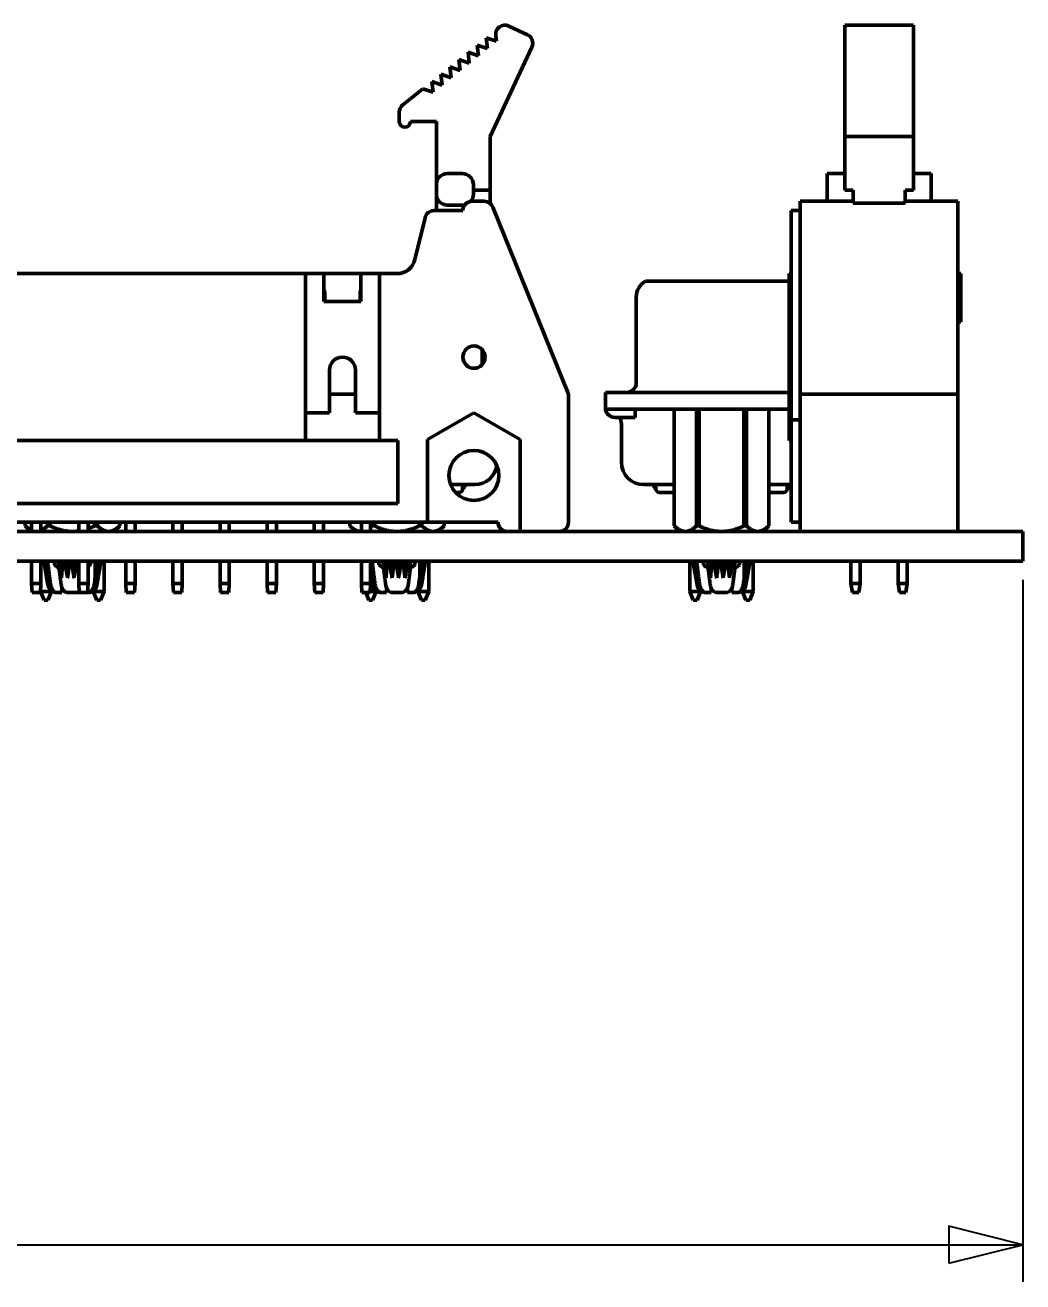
# Model space of a CAD drawing. Header units: millimetres. Extents: x 845 to 2568, y -211 to 570.
# Drawn here: x 1123.8 to 1177.6, y 130.7 to 198.4 of the extents above; entities that cross this region are included whole.
import ezdxf

# ---------------------------------------------------------------- set-up
doc = ezdxf.new("R2010")
doc.units = ezdxf.units.MM
doc.header["$LTSCALE"] = 2
doc.layers.get('0').update_dxf_attribs({"lineweight": 25})
doc.layers.add('외형선(ISO)', color=7, linetype='Continuous', lineweight=50)
doc.layers.add('치수(ISO)', color=7, linetype='Continuous', lineweight=25)
doc.styles.add('레이블 문자 (JIS)', font='')
doc.styles.get('레이블 문자 (JIS)').set_extended_font_data('Gulim')
doc.dimstyles.new('복사 대상기본값 (JIS)', dxfattribs={"dimscale": 2, "dimtxt": 3, "dimasz": 2, "dimexe": 1, "dimexo": 0.5, "dimgap": 0.8, "dimtad": 1, "dimdsep": 46, "dimtxsty": '레이블 문자 (JIS)', "dimblk": 'Filled-1', "dimcen": 0.09, "dimdle": 10, "dimclrd": 256, "dimclre": 256, "dimclrt": 256, "dimazin": 2, "dimtfac": 0.666667, "dimtmove": 0, "dimatfit": 3, "dimldrblk": 'OPEN', "dimfxl": 1, "dimtolj": 1, "dimtzin": 0, "dimlwd": -1, "dimlwe": -1, "dimarcsym": 0})

# ---------------------------------------------------------------- blocks, each defined once
blk = doc.blocks.new('Filled-1')
at = {"color": 0}
for p, q in [((0, 0), (-1, 0.25)), ((-1, 0.25), (-1, -0.25)), ((-1, 0), (0, 0)), ((-1, -0.25), (0, 0))]:
    blk.add_line(p, q, dxfattribs=at)
at = {"color": 0, "flags": 128}
blk.add_lwpolyline([(-1, -0.25), (0, 0), (-1, 0.25), (-1, -0.25)], dxfattribs=at)
at = {"color": 0}
blk.add_solid([(-1, -0.25), (0, 0), (-1, 0.25), (-1, -0.25)], dxfattribs=at)
blk = doc.blocks.new('*D22')
at = {"layer": 'Defpoints', "color": 0}
for p in [(957.586, 169.544), (1177.586, 169.544), (1177.586, 132.682)]:
    blk.add_point(p, dxfattribs=at)
at = {"layer": '치수(ISO)'}
for p, q in [((957.586, 168.544), (957.586, 130.682)), ((1177.586, 168.544), (1177.586, 130.682)), ((961.586, 132.682), (1173.586, 132.682))]:
    blk.add_line(p, q, dxfattribs=at)
at = {"layer": '치수(ISO)', "linetype": 'ByBlock', "xscale": 4, "yscale": 4, "zscale": 4}
for p, rotation in [((957.586, 132.682), 180), ((1177.586, 132.682), 360)]:
    blk.add_blockref('Filled-1', p, dxfattribs=dict(at, rotation=rotation))
at = {"layer": '치수(ISO)', "insert": (1067.586, 140.434), "char_height": 6, "attachment_point": 2, "style": '레이블 문자 (JIS)'}
blk.add_mtext('\\A1;220', dxfattribs=at)
blk = doc.blocks.new('_Open')
at = {"color": 0, "linetype": 'ByBlock', "lineweight": -2}
for p, q in [((-1, 0.167), (0, 0)), ((-1, -0.167), (0, 0)), ((0, 0), (-1, 0))]:
    blk.add_line(p, q, dxfattribs=at)

msp = doc.modelspace()

# ---------------------------------------------------------------- linework, layer by layer
at = {"layer": '외형선(ISO)'}
for p, q in [((1149.1587, 197.8755), (1149.1954, 197.5737)), ((1150.8703, 197.929), (1149.8685, 198.3961)), ((1167.9856, 198.4444), (1167.9856, 198.3961)), ((1167.9856, 198.4444), (1171.6856, 198.4444)), ((1167.9856, 198.3961), (1167.9856, 197.929)), ((1167.9856, 197.929), (1167.9856, 197.2591)), ((1171.6856, 198.4444), (1171.6856, 198.3961)), ((1171.6856, 197.929), (1171.6856, 198.3961)), ((1171.6856, 197.929), (1171.6856, 197.2591)), ((1148.7094, 197.1807), (1148.152, 197.3729)), ((1148.152, 197.3729), (1148.2234, 196.7877)), ((1149.1954, 197.5737), (1148.638, 197.7658)), ((1148.638, 197.7658), (1148.7094, 197.1807)), ((1151.1056, 197.2591), (1148.8605, 192.4444)), ((1167.9856, 192.4444), (1167.9856, 197.2591)), ((1171.6856, 197.2591), (1171.6856, 192.4444)), ((1147.7375, 196.3946), (1147.1801, 196.5869)), ((1147.1801, 196.5869), (1147.2515, 196.0016)), ((1148.2234, 196.7877), (1147.666, 196.9799)), ((1147.666, 196.9799), (1147.7375, 196.3946)), ((1147.2515, 196.0016), (1146.6941, 196.1939)), ((1146.6941, 196.1939), (1146.7655, 195.6086)), ((1146.2796, 195.2156), (1145.7222, 195.4079)), ((1145.7222, 195.4079), (1145.7936, 194.8226)), ((1146.7655, 195.6086), (1146.2081, 195.8008)), ((1146.2081, 195.8008), (1146.2796, 195.2156)), ((1145.2362, 195.0148), (1144.1419, 194.1298)), ((1145.7936, 194.8226), (1145.2362, 195.0148)), ((1143.9605, 193.7444), (1143.9605, 193.2444)), ((1144.5605, 193.2444), (1145.9605, 193.2444)), ((1145.9605, 193.2444), (1145.9605, 189.8381)), ((1148.8605, 189.538), (1148.8605, 192.4444)), ((1167.9856, 189.538), (1167.9856, 192.4444)), ((1167.9856, 192.4444), (1171.6856, 192.4444)), ((1171.6856, 189.538), (1171.6856, 192.4444)), ((1146.5605, 190.4381), (1147.3605, 190.438)), ((1167.0356, 190.4381), (1167.9856, 190.4381)), ((1167.0356, 190.438), (1167.0356, 190.4381)), ((1167.0356, 190.438), (1167.0356, 189.8382)), ((1167.0356, 190.438), (1167.9856, 190.438)), ((1171.6856, 190.4381), (1172.6356, 190.4381)), ((1171.6856, 190.438), (1172.6356, 190.438)), ((1172.6356, 190.4381), (1172.6356, 190.438)), ((1172.6356, 190.438), (1172.6356, 189.8382)), ((1145.9605, 189.8381), (1145.9605, 189.3381)), ((1147.9605, 189.8382), (1147.9605, 189.3381)), ((1167.0356, 189.3381), (1167.0356, 189.8382)), ((1172.6356, 189.8382), (1172.6356, 189.3381)), ((1145.9605, 188.4444), (1145.9605, 189.3381)), ((1147.9605, 189.538), (1148.8605, 189.538)), ((1148.8605, 189.538), (1148.8605, 188.8335)), ((1167.0356, 189.3381), (1167.0356, 188.9444)), ((1167.9856, 189.538), (1168.4356, 189.538)), ((1168.4356, 189.538), (1168.4356, 188.8414)), ((1171.2356, 189.538), (1171.2356, 188.8414)), ((1171.6856, 189.538), (1171.2356, 189.538)), ((1172.6356, 189.3381), (1172.6356, 188.9444)), ((1145.8356, 188.4444), (1147.3856, 188.4444)), ((1146.5605, 188.7381), (1147.3605, 188.7381)), ((1147.8856, 188.9444), (1148.5466, 188.9444)), ((1149.01, 188.6318), (1153.0856, 178.5444)), ((1165.0856, 188.4444), (1165.5856, 188.4444)), ((1165.0856, 177.1644), (1165.0856, 188.4444)), ((1165.5856, 188.9444), (1168.4356, 188.9444)), ((1165.5856, 188.9444), (1165.5856, 188.6318)), ((1165.5856, 178.5444), (1165.5856, 188.6318)), ((1171.2356, 188.8414), (1168.4356, 188.8414)), ((1171.2356, 188.9444), (1174.0856, 188.9444)), ((1174.0856, 188.9444), (1174.0856, 188.6318)), ((1174.0856, 188.6318), (1174.0856, 178.5444)), ((1144.808, 185.8107), (1145.3494, 188.0613)), ((1120.5756, 185.0444), (1138.8956, 185.0444)), ((1138.8956, 185.0444), (1138.8956, 176.0444)), ((1139.8956, 185.0444), (1138.8956, 185.0444)), ((1141.8956, 185.0444), (1139.8956, 185.0444)), ((1139.8956, 183.5444), (1139.8956, 185.0444)), ((1142.8956, 185.0444), (1141.8956, 185.0444)), ((1141.8956, 185.0444), (1141.8956, 183.5444)), ((1142.8956, 176.0444), (1142.8956, 185.0444)), ((1142.8956, 185.0444), (1143.8355, 185.0444)), ((1164.9856, 185.0444), (1165.0856, 185.0444)), ((1164.9856, 185.0444), (1164.9856, 176.0444)), ((1174.0856, 185.0444), (1174.2356, 185.0444)), ((1174.2356, 185.0444), (1174.2356, 182.4444)), ((1157.2356, 184.6444), (1160.2871, 184.6444)), ((1163.2871, 184.6444), (1160.2871, 184.6444)), ((1163.2871, 184.6444), (1164.9856, 184.6444)), ((1139.8956, 184.1915), (1139.9456, 184.0444)), ((1139.8956, 184.0444), (1139.9456, 184.0444)), ((1139.9456, 183.5444), (1139.9456, 184.0444)), ((1141.8456, 184.0444), (1141.8956, 184.1915)), ((1141.8456, 184.0444), (1141.8956, 184.0444)), ((1141.8456, 183.5444), (1141.8456, 184.0444)), ((1156.7356, 179.1444), (1156.7356, 183.7784)), ((1141.8956, 183.5444), (1139.8956, 183.5444)), ((1174.2356, 182.4444), (1174.0856, 182.4444)), ((1148.4356, 180.1476), (1148.4356, 180.9413)), ((1140.1956, 177.5444), (1140.1956, 179.8444)), ((1141.5956, 179.8444), (1141.5956, 177.5444)), ((1141.5956, 178.5444), (1140.1956, 178.5444)), ((1153.0856, 178.5444), (1153.0856, 171.6444)), ((1156.5856, 178.6444), (1155.0856, 178.6444)), ((1155.0856, 178.6444), (1155.0856, 177.7444)), ((1156.5856, 178.6444), (1164.9856, 178.6444)), ((1165.5856, 171.6444), (1165.5856, 178.5444)), ((1174.0856, 178.5444), (1165.5856, 178.5444)), ((1174.0856, 178.5444), (1174.0856, 171.6444)), ((1138.8956, 177.5444), (1140.1956, 177.5444)), ((1141.5956, 177.5444), (1142.8956, 177.5444)), ((1147.9856, 177.5444), (1145.4856, 176.101)), ((1150.4856, 176.101), (1147.9856, 177.5444)), ((1156.5856, 177.7444), (1155.0856, 177.7444)), ((1164.9856, 177.7444), (1156.5856, 177.7444)), ((1156.6856, 177.2944), (1156.6856, 177.7444)), ((1158.7856, 171.4444), (1158.7856, 177.7444)), ((1158.7871, 177.7444), (1158.7871, 171.4444)), ((1159.9871, 171.4444), (1159.9871, 177.7444)), ((1160.1356, 177.7444), (1160.1356, 171.4444)), ((1162.5356, 171.4444), (1162.5356, 177.7444)), ((1162.6842, 177.7444), (1162.6842, 171.4444)), ((1163.8842, 171.4444), (1163.8842, 177.7444)), ((1163.8856, 171.4444), (1163.8856, 177.7444)), ((1155.9356, 177.2944), (1155.5856, 177.2944)), ((1155.9356, 177.2944), (1156.6856, 177.2944)), ((1155.9356, 176.9444), (1155.9356, 174.8744)), ((1165.0856, 177.1644), (1165.0856, 171.6444)), ((1165.5856, 177.1644), (1165.0856, 177.1644)), ((1099.7156, 176.0444), (1138.8956, 176.0444)), ((1142.8956, 176.0444), (1138.8956, 176.0444)), ((1142.8956, 176.0444), (1143.8856, 176.0444)), ((1143.8856, 172.6444), (1143.8856, 176.0444)), ((1145.4856, 176.101), (1145.4856, 171.6444)), ((1150.4856, 171.1444), (1150.4856, 176.101)), ((1164.9856, 176.0444), (1165.0856, 176.0444)), ((1146.7277, 173.6744), (1147.3746, 173.6744)), ((1148.0356, 173.6744), (1147.3746, 173.6744)), ((1147.3773, 173.4427), (1147.3793, 173.6744)), ((1157.9356, 173.6744), (1157.1356, 173.6744)), ((1157.7939, 173.4427), (1157.7919, 173.6744)), ((1158.0746, 173.6744), (1157.9356, 173.6744)), ((1158.0746, 173.6744), (1158.7856, 173.6744)), ((1163.8856, 173.6744), (1164.8746, 173.6744)), ((1165.0856, 173.6744), (1164.8746, 173.6744)), ((1164.8773, 173.4427), (1164.8793, 173.6744)), ((1147.1773, 173.2444), (1146.9977, 173.2444)), ((1158.7856, 173.2444), (1157.9939, 173.2444)), ((1163.8856, 173.2444), (1163.989, 173.2444)), ((1164.6773, 173.2444), (1163.989, 173.2444)), ((1143.8856, 172.6444), (1092.1856, 172.6444)), ((1145.4856, 171.6444), (1090.5856, 171.6444)), ((1123.7856, 171.4444), (1123.7871, 171.4444)), ((1124.0856, 171.1444), (1123.7856, 171.4444)), ((1123.7871, 171.6444), (1123.7871, 171.4444)), ((1124.1356, 171.6444), (1124.1356, 171.1444)), ((1124.6356, 171.6444), (1124.6356, 171.1444)), ((1124.9871, 171.4444), (1124.9871, 171.6444)), ((1124.9871, 171.4444), (1125.1356, 171.4444)), ((1125.1356, 171.6444), (1125.1356, 171.4444)), ((1126.6756, 171.6444), (1126.6756, 171.1444)), ((1127.1756, 171.6444), (1127.1756, 171.1444)), ((1127.5356, 171.4444), (1127.5356, 171.6444)), ((1127.5356, 171.4444), (1127.6842, 171.4444)), ((1127.6842, 171.6444), (1127.6842, 171.4444)), ((1128.5856, 171.1444), (1128.8856, 171.4444)), ((1128.8842, 171.4444), (1128.8842, 171.6444)), ((1128.8842, 171.4444), (1128.8856, 171.4444)), ((1128.8856, 171.4444), (1128.8856, 171.6444)), ((1129.2156, 171.6444), (1129.2156, 171.1444)), ((1129.7156, 171.6444), (1129.7156, 171.1444)), ((1131.7556, 171.6444), (1131.7556, 171.1444)), ((1132.2556, 171.6444), (1132.2556, 171.1444)), ((1134.2956, 171.6444), (1134.2956, 171.1444)), ((1134.7956, 171.6444), (1134.7956, 171.1444)), ((1136.8356, 171.6444), (1136.8356, 171.1444)), ((1137.3356, 171.6444), (1137.3356, 171.1444)), ((1139.3756, 171.6444), (1139.3756, 171.1444)), ((1139.8756, 171.6444), (1139.8756, 171.1444)), ((1141.2856, 171.4444), (1141.2856, 171.6444)), ((1141.2856, 171.4444), (1141.2871, 171.4444)), ((1141.5856, 171.1444), (1141.2856, 171.4444)), ((1141.2871, 171.6444), (1141.2871, 171.4444)), ((1141.9156, 171.6444), (1141.9156, 171.1444)), ((1142.4156, 171.6444), (1142.4156, 171.1444)), ((1142.4871, 171.4444), (1142.4871, 171.6444)), ((1142.4871, 171.4444), (1142.6356, 171.4444)), ((1142.6356, 171.6444), (1142.6356, 171.4444)), ((1145.0356, 171.4444), (1145.0356, 171.6444)), ((1145.0356, 171.4444), (1145.1842, 171.4444)), ((1145.1842, 171.6444), (1145.1842, 171.4444)), ((1149.2856, 171.6444), (1145.4856, 171.6444)), ((1146.0856, 171.1444), (1146.3856, 171.4444)), ((1146.3842, 171.4444), (1146.3842, 171.6444)), ((1146.3842, 171.4444), (1146.3856, 171.4444)), ((1146.3856, 171.4444), (1146.3856, 171.6444)), ((1158.7856, 171.4444), (1158.7871, 171.4444)), ((1159.0856, 171.1444), (1158.7856, 171.4444)), ((1159.9871, 171.4444), (1160.1356, 171.4444)), ((1162.5356, 171.4444), (1162.6842, 171.4444)), ((1163.5856, 171.1444), (1163.8856, 171.4444)), ((1163.8842, 171.4444), (1163.8856, 171.4444)), ((1165.0856, 171.6444), (1165.5856, 171.6444)), ((1165.5856, 171.6444), (1165.5856, 171.1444)), ((1174.0856, 171.6444), (1174.0856, 171.1444)), ((957.5856, 171.1444), (1177.5856, 171.1444)), ((1177.5856, 169.5444), (1177.5856, 171.1444)), ((957.5856, 169.5444), (1177.5856, 169.5444)), ((1124.1356, 169.5444), (1124.1356, 168.3444)), ((1124.6356, 169.5444), (1124.6356, 168.3444)), ((1125.0154, 168.2576), (1124.7885, 169.5444)), ((1125.3663, 169.3444), (1125.3663, 169.5444)), ((1125.5902, 169.5444), (1125.5902, 169.3236)), ((1125.7449, 169.5444), (1125.7449, 168.639)), ((1126.0756, 168.639), (1126.0756, 169.5444)), ((1126.4228, 168.639), (1126.4228, 169.5444)), ((1126.6756, 169.5444), (1126.6756, 168.3444)), ((1127.1756, 169.5444), (1127.1756, 168.3444)), ((1127.305, 169.5444), (1127.305, 169.3444)), ((1127.5656, 169.5444), (1127.5656, 168.6983)), ((1128.0481, 167.9092), (1128.0481, 169.5444)), ((1129.2156, 169.5444), (1129.2156, 168.3444)), ((1129.7156, 169.5444), (1129.7156, 168.3444)), ((1131.7556, 169.5444), (1131.7556, 168.3444)), ((1132.2556, 169.5444), (1132.2556, 168.3444)), ((1134.2956, 169.5444), (1134.2956, 168.3444)), ((1134.7956, 169.5444), (1134.7956, 168.3444)), ((1136.8356, 169.5444), (1136.8356, 168.3444)), ((1137.3356, 169.5444), (1137.3356, 168.3444)), ((1139.3756, 169.5444), (1139.3756, 168.3444)), ((1139.8756, 169.5444), (1139.8756, 168.3444)), ((1141.9156, 169.5444), (1141.9156, 168.3444)), ((1142.4156, 169.5444), (1142.4156, 168.3444)), ((1142.8663, 169.3444), (1142.8663, 169.5444)), ((1143.0902, 169.5444), (1143.0902, 169.3236)), ((1143.2449, 169.5444), (1143.2449, 168.639)), ((1143.5756, 168.639), (1143.5756, 169.5444)), ((1143.9228, 168.639), (1143.9228, 169.5444)), ((1144.2644, 168.639), (1144.2644, 169.5444)), ((1144.5539, 169.1141), (1144.5539, 169.5444)), ((1144.805, 169.5444), (1144.805, 169.3444)), ((1145.0656, 169.5444), (1145.0656, 168.6983)), ((1145.5481, 167.9092), (1145.5481, 169.5444)), ((1159.6231, 167.9092), (1159.6231, 169.5444)), ((1160.0154, 168.2576), (1159.7885, 169.5444)), ((1160.3663, 169.3444), (1160.3663, 169.5444)), ((1160.5902, 169.5444), (1160.5902, 169.3236)), ((1160.7449, 169.5444), (1160.7449, 168.639)), ((1161.0756, 168.639), (1161.0756, 169.5444)), ((1161.4228, 168.639), (1161.4228, 169.5444)), ((1161.7644, 168.639), (1161.7644, 169.5444)), ((1162.0539, 169.1141), (1162.0539, 169.5444)), ((1162.305, 169.5444), (1162.305, 169.3444)), ((1162.5656, 169.5444), (1162.5656, 168.6983)), ((1163.0481, 167.9092), (1163.0481, 169.5444)), ((1168.3156, 169.5444), (1168.3156, 168.3444)), ((1168.8156, 169.5444), (1168.8156, 168.3444)), ((1170.8556, 169.5444), (1170.8556, 168.3444)), ((1171.3556, 169.5444), (1171.3556, 168.3444)), ((1142.5154, 168.2576), (1142.4156, 168.8236)), ((1124.6356, 168.3444), (1124.1356, 168.3444)), ((1124.1356, 168.3444), (1124.1606, 167.8444)), ((1124.6106, 167.8444), (1124.6356, 168.3444)), ((1124.6231, 167.9092), (1124.6231, 168.0944)), ((1125.7699, 168.1017), (1125.7699, 167.8444)), ((1127.1756, 168.3444), (1126.6756, 168.3444)), ((1126.6756, 168.3444), (1126.7006, 167.8444)), ((1127.1506, 167.8444), (1127.1756, 168.3444)), ((1127.6558, 168.2576), (1127.7231, 168.639)), ((1129.7156, 168.3444), (1129.2156, 168.3444)), ((1129.2156, 168.3444), (1129.2406, 167.8444)), ((1129.6906, 167.8444), (1129.7156, 168.3444)), ((1132.2556, 168.3444), (1131.7556, 168.3444)), ((1131.7556, 168.3444), (1131.7806, 167.8444)), ((1132.2306, 167.8444), (1132.2556, 168.3444)), ((1134.7956, 168.3444), (1134.2956, 168.3444)), ((1134.2956, 168.3444), (1134.3206, 167.8444)), ((1134.7706, 167.8444), (1134.7956, 168.3444)), ((1137.3356, 168.3444), (1136.8356, 168.3444)), ((1136.8356, 168.3444), (1136.8606, 167.8444)), ((1137.3106, 167.8444), (1137.3356, 168.3444)), ((1139.8756, 168.3444), (1139.3756, 168.3444)), ((1139.3756, 168.3444), (1139.4006, 167.8444)), ((1139.8506, 167.8444), (1139.8756, 168.3444)), ((1142.4156, 168.3444), (1141.9156, 168.3444)), ((1141.9156, 168.3444), (1141.9406, 167.8444)), ((1142.3906, 167.8444), (1142.4156, 168.3444)), ((1143.2699, 168.1017), (1143.2699, 167.8444)), ((1144.4013, 168.1017), (1144.4013, 167.8444)), ((1145.1558, 168.2576), (1145.2231, 168.639)), ((1160.7699, 168.1017), (1160.7699, 167.8444)), ((1161.9013, 168.1017), (1161.9013, 167.8444)), ((1162.6558, 168.2576), (1162.7231, 168.639)), ((1168.8156, 168.3444), (1168.3156, 168.3444)), ((1168.3906, 167.8444), (1168.3156, 168.3444)), ((1168.8156, 168.3444), (1168.7406, 167.8444)), ((1170.9306, 167.8444), (1170.8556, 168.3444)), ((1171.3556, 168.3444), (1170.8556, 168.3444)), ((1171.3556, 168.3444), (1171.2806, 167.8444)), ((1124.1606, 167.8444), (1124.6106, 167.8444)), ((1125.2081, 167.9092), (1124.6231, 167.9092)), ((1124.8156, 167.4444), (1124.6231, 167.9092)), ((1125.0156, 167.4444), (1124.8156, 167.4444)), ((1125.0156, 167.4444), (1125.2081, 167.9092)), ((1125.2081, 167.9092), (1125.2081, 167.9442)), ((1125.5403, 167.8444), (1125.5078, 167.8444)), ((1125.7699, 167.8444), (1125.5403, 167.8444)), ((1126.5653, 167.8444), (1126.106, 167.8444)), ((1126.7006, 167.8444), (1127.1506, 167.8444)), ((1127.1634, 167.8444), (1127.1506, 167.8444)), ((1127.4631, 167.9092), (1127.4631, 167.9442)), ((1128.0481, 167.9092), (1127.4631, 167.9092)), ((1127.6556, 167.4444), (1127.4631, 167.9092)), ((1127.8556, 167.4444), (1127.6556, 167.4444)), ((1127.8556, 167.4444), (1128.0481, 167.9092)), ((1129.2406, 167.8444), (1129.6906, 167.8444)), ((1131.7806, 167.8444), (1132.2306, 167.8444)), ((1134.3206, 167.8444), (1134.7706, 167.8444)), ((1136.8606, 167.8444), (1137.3106, 167.8444)), ((1139.4006, 167.8444), (1139.8506, 167.8444)), ((1141.9406, 167.8444), (1142.3906, 167.8444)), ((1142.3156, 167.4444), (1142.1499, 167.8444)), ((1142.5156, 167.4444), (1142.3156, 167.4444)), ((1142.7081, 167.9092), (1142.3939, 167.9092)), ((1142.5156, 167.4444), (1142.7081, 167.9092)), ((1142.7081, 167.9092), (1142.7081, 167.9442)), ((1143.0403, 167.8444), (1143.0078, 167.8444)), ((1143.2699, 167.8444), (1143.0403, 167.8444)), ((1144.0653, 167.8444), (1143.606, 167.8444)), ((1144.6309, 167.8444), (1144.4013, 167.8444)), ((1144.6634, 167.8444), (1144.6309, 167.8444)), ((1144.9631, 167.9092), (1144.9631, 167.9442)), ((1145.5481, 167.9092), (1144.9631, 167.9092)), ((1145.1556, 167.4444), (1144.9631, 167.9092)), ((1145.3556, 167.4444), (1145.1556, 167.4444)), ((1145.3556, 167.4444), (1145.5481, 167.9092)), ((1160.2081, 167.9092), (1159.6231, 167.9092)), ((1159.8156, 167.4444), (1159.6231, 167.9092)), ((1160.0156, 167.4444), (1159.8156, 167.4444)), ((1160.0156, 167.4444), (1160.2081, 167.9092)), ((1160.2081, 167.9092), (1160.2081, 167.9442)), ((1160.5403, 167.8444), (1160.5078, 167.8444)), ((1160.7699, 167.8444), (1160.5403, 167.8444)), ((1161.5653, 167.8444), (1161.106, 167.8444)), ((1162.1309, 167.8444), (1161.9013, 167.8444)), ((1162.1634, 167.8444), (1162.1309, 167.8444)), ((1162.4631, 167.9092), (1162.4631, 167.9442)), ((1163.0481, 167.9092), (1162.4631, 167.9092)), ((1162.6556, 167.4444), (1162.4631, 167.9092)), ((1162.8556, 167.4444), (1162.6556, 167.4444)), ((1162.8556, 167.4444), (1163.0481, 167.9092)), ((1168.3906, 167.8444), (1168.7406, 167.8444)), ((1170.9306, 167.8444), (1171.2806, 167.8444))]:
    msp.add_line(p, q, dxfattribs=at)
for centre, radius in [((1147.9856, 180.5444), 0.6), ((1147.9856, 174.1644), 1.35)]:
    msp.add_circle(centre, radius, dxfattribs=at)
for centre, radius, start, end in [((1149.6539, 197.9444), 0.5, 64.5853, 187.927337), ((1150.6556, 197.4773), 0.5, 334.120916, 64.578056), ((1144.4605, 193.7444), 0.5, 129.578903, 180), ((1144.2605, 193.2444), 0.3, 180, 0), ((1146.5605, 189.8381), 0.6, 90, 180), ((1147.3606, 189.8382), 0.5999, 0, 90.011274), ((1146.5605, 189.3381), 0.6, 180, 270), ((1147.3605, 189.3381), 0.6, 318.21897, 0), ((1145.8356, 187.9444), 0.5, 90, 166.480644), ((1147.3605, 189.3381), 0.6, 270, 282.654386), ((1147.8856, 188.4444), 0.5, 90, 180), ((1148.5466, 188.4446), 0.4998, 22.000324, 90), ((1143.8355, 186.0447), 1.0002, 269.999998, 346.47324), ((1157.7356, 183.7784), 1, 120, 180), ((1140.8956, 179.8444), 0.7, 0, 180), ((1156.2356, 179.1444), 0.5, 270, 0), ((1155.5856, 177.7944), 0.5, 185.73917, 270), ((1155.1356, 176.9444), 0.8, 0, 25.94448), ((1157.1356, 174.8744), 1.2, 180, 270), ((1148.0356, 174.8744), 1.2, 270, 351.805601), ((1147.1356, 173.7631), 0.4, 307.176595, 347.186584), ((1158.0356, 173.7631), 0.4, 192.813416, 232.823405), ((1164.6356, 173.7631), 0.4, 307.176595, 347.186584), ((1147.1773, 173.4444), 0.2, 270, 359.5), ((1157.9939, 173.4444), 0.2, 180.5, 270), ((1164.6773, 173.4444), 0.2, 270, 359.5), ((1149.7856, 171.6444), 0.5, 180, 270), ((1152.5856, 171.6444), 0.5, 270, 0), ((1125.5078, 168.3444), 0.5, 190, 270), ((1127.1634, 168.3444), 0.5, 270, 350), ((1143.0078, 168.3444), 0.5, 190, 270), ((1144.6634, 168.3444), 0.5, 270, 350), ((1160.5078, 168.3444), 0.5, 190, 270), ((1162.1634, 168.3444), 0.5, 270, 350)]:
    msp.add_arc(centre, radius, start, end, dxfattribs=at)
for points, weights in [([(1124.1356, 171.2), (1123.9701, 171.2722), (1123.7871, 171.4444)], [2.74392757239, 2.70111767238, 2.60416666637]), ([(1124.9871, 171.4444), (1124.8025, 171.2707), (1124.6356, 171.1987)], [2.60416666636, 2.70197662952, 2.74468188865]), ([(1126.3356, 171.1444), (1125.7731, 171.1444), (1125.1356, 171.4444)], [2.77777777744, 2.77777777744, 2.60416666637]), ([(1127.5356, 171.4444), (1127.3502, 171.3572), (1127.1756, 171.2961)], [2.60416666636, 2.65237524178, 2.68719719275]), ([(1128.2842, 171.1444), (1128.0029, 171.1444), (1127.6842, 171.4444)], [2.77777777744, 2.77777777744, 2.60416666637]), ([(1128.8842, 171.4444), (1128.5654, 171.1444), (1128.2842, 171.1444)], [2.60416666636, 2.77777777744, 2.77777777744]), ([(1141.8871, 171.1444), (1141.6058, 171.1444), (1141.2871, 171.4444)], [2.77777777744, 2.77777777744, 2.60416666637]), ([(1142.4871, 171.4444), (1142.4509, 171.4104), (1142.4156, 171.3804)], [2.60416666636, 2.6227706901, 2.63938112198]), ([(1143.8356, 171.1444), (1143.2731, 171.1444), (1142.6356, 171.4444)], [2.77777777744, 2.77777777744, 2.60416666637]), ([(1145.0356, 171.4444), (1144.3981, 171.1444), (1143.8356, 171.1444)], [2.60416666636, 2.77777777744, 2.77777777744]), ([(1145.7842, 171.1444), (1145.5029, 171.1444), (1145.1842, 171.4444)], [2.77777777744, 2.77777777744, 2.60416666637]), ([(1146.3842, 171.4444), (1146.0654, 171.1444), (1145.7842, 171.1444)], [2.60416666636, 2.77777777744, 2.77777777744]), ([(1159.3871, 171.1444), (1159.1058, 171.1444), (1158.7871, 171.4444)], [2.77777777744, 2.77777777744, 2.60416666637]), ([(1159.9871, 171.4444), (1159.6683, 171.1444), (1159.3871, 171.1444)], [2.60416666636, 2.77777777744, 2.77777777744]), ([(1161.3356, 171.1444), (1160.7731, 171.1444), (1160.1356, 171.4444)], [2.77777777744, 2.77777777744, 2.60416666637]), ([(1162.5356, 171.4444), (1161.8981, 171.1444), (1161.3356, 171.1444)], [2.60416666636, 2.77777777744, 2.77777777744]), ([(1163.2842, 171.1444), (1163.0029, 171.1444), (1162.6842, 171.4444)], [2.77777777744, 2.77777777744, 2.60416666637]), ([(1163.8842, 171.4444), (1163.5654, 171.1444), (1163.2842, 171.1444)], [2.60416666636, 2.77777777744, 2.77777777744]), ([(1126.6756, 171.17), (1126.5047, 171.1444), (1126.3356, 171.1444)], [2.76209894313, 2.77777777744, 2.77777777744]), ([(1141.9156, 171.1452), (1141.9014, 171.1444), (1141.8871, 171.1444)], [2.77733045307, 2.77777777744, 2.77777777744]), ([(1124.9591, 168.639), (1124.8787, 169.047), (1124.7891, 169.5444)], [1.0364799708, 1.03929676395, 1.03651828157]), ([(1124.8272, 169.5444), (1124.8968, 169.047), (1124.9591, 168.639)], [1.03651780183, 1.03929636052, 1.03647964587]), ([(1125.0456, 168.639), (1124.9522, 169.047), (1124.8481, 169.5444)], [1.03647997095, 1.03929676387, 1.03651828157]), ([(1124.9602, 169.5444), (1125.0052, 169.047), (1125.0456, 168.639)], [1.03651828157, 1.03929676387, 1.03647997095]), ([(1125.1631, 168.2576), (1125.0862, 168.8458), (1124.996, 169.5444)], [1.02416422064, 1.0286023204, 1.02604022633]), ([(1125.8178, 169.5444), (1125.7793, 169.047), (1125.7449, 168.639)], [1.03650338478, 1.03928423696, 1.03646988128]), ([(1126.0756, 168.639), (1125.9915, 169.047), (1125.8977, 169.5444)], [1.03646988113, 1.03928423704, 1.03650338478]), ([(1126.1966, 169.5444), (1126.1328, 169.047), (1126.0756, 168.639)], [1.03651780183, 1.03929636052, 1.03647964587]), ([(1126.4228, 168.639), (1126.3555, 169.047), (1126.2805, 169.5444)], [1.0364799708, 1.03929676395, 1.03651828157]), ([(1126.5842, 169.5444), (1126.4991, 169.047), (1126.4228, 168.639)], [1.03650338478, 1.03928423704, 1.03646988113]), ([(1126.6756, 169.4584), (1126.6712, 169.501), (1126.6667, 169.5444)], [1.03694500127, 1.03674537866, 1.03650338513]), ([(1127.7581, 169.5444), (1127.657, 169.0827), (1127.5656, 168.6983)], [1.03651780183, 1.03909638071, 1.03685611412]), ([(1127.6795, 168.639), (1127.7313, 169.047), (1127.789, 169.5444)], [1.03647964587, 1.03929636052, 1.03651780183]), ([(1127.8647, 169.5444), (1127.7671, 169.047), (1127.6795, 168.639)], [1.03651780183, 1.03929636052, 1.03647964587]), ([(1127.7231, 168.639), (1127.795, 169.047), (1127.8752, 169.5444)], [1.03647964587, 1.03929636052, 1.03651780183]), ([(1142.4602, 169.5444), (1142.5052, 169.047), (1142.5456, 168.639)], [1.03651828157, 1.03929676387, 1.03647997095]), ([(1142.6631, 168.2576), (1142.5862, 168.8458), (1142.496, 169.5444)], [1.02416422064, 1.0286023204, 1.02604022633]), ([(1143.3178, 169.5444), (1143.2793, 169.047), (1143.2449, 168.639)], [1.03650338478, 1.03928423696, 1.03646988128]), ([(1143.5756, 168.639), (1143.4915, 169.047), (1143.3977, 169.5444)], [1.03646988113, 1.03928423704, 1.03650338478]), ([(1143.6966, 169.5444), (1143.6328, 169.047), (1143.5756, 168.639)], [1.03651780183, 1.03929636052, 1.03647964587]), ([(1143.9228, 168.639), (1143.8555, 169.047), (1143.7805, 169.5444)], [1.0364799708, 1.03929676395, 1.03651828157]), ([(1144.0842, 169.5444), (1143.9991, 169.047), (1143.9228, 168.639)], [1.03650338478, 1.03928423704, 1.03646988113]), ([(1144.2644, 168.639), (1144.2182, 169.047), (1144.1667, 169.5444)], [1.03646988152, 1.03928423725, 1.03650338513]), ([(1144.4561, 169.5444), (1144.355, 169.047), (1144.2644, 168.639)], [1.03650338478, 1.03928423696, 1.03646988128]), ([(1144.5539, 169.1141), (1144.5433, 169.3199), (1144.5321, 169.5444)], [1.03151777421, 1.03086373558, 1.02908176066]), ([(1145.2581, 169.5444), (1145.157, 169.0827), (1145.0656, 168.6983)], [1.03651780183, 1.03909638071, 1.03685611412]), ([(1145.1795, 168.639), (1145.2313, 169.047), (1145.289, 169.5444)], [1.03647964587, 1.03929636052, 1.03651780183]), ([(1145.3647, 169.5444), (1145.2671, 169.047), (1145.1795, 168.639)], [1.03651780183, 1.03929636052, 1.03647964587]), ([(1145.2231, 168.639), (1145.295, 169.047), (1145.3752, 169.5444)], [1.03647964587, 1.03929636052, 1.03651780183]), ([(1159.9591, 168.639), (1159.8787, 169.047), (1159.7891, 169.5444)], [1.0364799708, 1.03929676395, 1.03651828157]), ([(1159.8272, 169.5444), (1159.8968, 169.047), (1159.9591, 168.639)], [1.03651780183, 1.03929636052, 1.03647964587]), ([(1160.0456, 168.639), (1159.9522, 169.047), (1159.8481, 169.5444)], [1.03647997095, 1.03929676387, 1.03651828157]), ([(1159.9602, 169.5444), (1160.0052, 169.047), (1160.0456, 168.639)], [1.03651828157, 1.03929676387, 1.03647997095]), ([(1160.1631, 168.2576), (1160.0862, 168.8458), (1159.996, 169.5444)], [1.02416422064, 1.0286023204, 1.02604022633]), ([(1160.8178, 169.5444), (1160.7793, 169.047), (1160.7449, 168.639)], [1.03650338478, 1.03928423696, 1.03646988128]), ([(1161.0756, 168.639), (1160.9915, 169.047), (1160.8977, 169.5444)], [1.03646988113, 1.03928423704, 1.03650338478]), ([(1161.1966, 169.5444), (1161.1328, 169.047), (1161.0756, 168.639)], [1.03651780183, 1.03929636052, 1.03647964587]), ([(1161.4228, 168.639), (1161.3555, 169.047), (1161.2805, 169.5444)], [1.0364799708, 1.03929676395, 1.03651828157]), ([(1161.5842, 169.5444), (1161.4991, 169.047), (1161.4228, 168.639)], [1.03650338478, 1.03928423704, 1.03646988113]), ([(1161.7644, 168.639), (1161.7182, 169.047), (1161.6667, 169.5444)], [1.03646988152, 1.03928423725, 1.03650338513]), ([(1161.9561, 169.5444), (1161.855, 169.047), (1161.7644, 168.639)], [1.03650338478, 1.03928423696, 1.03646988128]), ([(1162.0539, 169.1141), (1162.0433, 169.3199), (1162.0321, 169.5444)], [1.03151777421, 1.03086373558, 1.02908176066]), ([(1162.7581, 169.5444), (1162.657, 169.0827), (1162.5656, 168.6983)], [1.03651780183, 1.03909638071, 1.03685611412]), ([(1162.6795, 168.639), (1162.7313, 169.047), (1162.789, 169.5444)], [1.03647964587, 1.03929636052, 1.03651780183]), ([(1162.8647, 169.5444), (1162.7671, 169.047), (1162.6795, 168.639)], [1.03651780183, 1.03929636052, 1.03647964587]), ([(1162.7231, 168.639), (1162.795, 169.047), (1162.8752, 169.5444)], [1.03647964587, 1.03929636052, 1.03651780183]), ([(1125.3663, 169.3444), (1125.5094, 169.2364), (1125.6105, 169.1669)], [4.34464983529, 4.98813139082, 5.51431401463]), ([(1125.5902, 169.3236), (1125.6641, 168.7521), (1125.7288, 168.2576)], [1.02670651421, 1.02792488225, 1.02420246482]), ([(1125.7449, 168.639), (1125.6708, 168.9548), (1125.5902, 169.3236)], [1.03646932414, 1.03864656582, 1.03747482574]), ([(1127.305, 169.3444), (1127.2347, 169.2914), (1127.1756, 169.2484)], [4.34464983529, 4.63837224023, 4.90765493778]), ([(1142.5456, 168.639), (1142.483, 168.9128), (1142.4156, 169.2261)], [1.03647997095, 1.03836847408, 1.03774192486]), ([(1142.4156, 168.9285), (1142.4378, 168.7787), (1142.4591, 168.639)], [1.03775151586, 1.03744246778, 1.03647964587]), ([(1142.4591, 168.639), (1142.4377, 168.7478), (1142.4156, 168.8627)], [1.0364799708, 1.037229757, 1.037583095]), ([(1142.8663, 169.3444), (1143.0094, 169.2364), (1143.1105, 169.1669)], [4.34464983529, 4.98813139082, 5.51431401463]), ([(1143.0902, 169.3236), (1143.1641, 168.7521), (1143.2288, 168.2576)], [1.02670651421, 1.02792488225, 1.02420246482]), ([(1143.2449, 168.639), (1143.1708, 168.9548), (1143.0902, 169.3236)], [1.03646932414, 1.03864656582, 1.03747482574]), ([(1144.4424, 168.2576), (1144.4952, 168.6606), (1144.5539, 169.1141)], [1.02420246482, 1.02723436497, 1.02698851652]), ([(1144.805, 169.3444), (1144.6572, 169.2329), (1144.5539, 169.1622)], [4.34464983529, 5.01236545939, 5.55378062475]), ([(1160.3663, 169.3444), (1160.5094, 169.2364), (1160.6105, 169.1669)], [4.34464983529, 4.98813139082, 5.51431401463]), ([(1160.5902, 169.3236), (1160.6641, 168.7521), (1160.7288, 168.2576)], [1.02670651421, 1.02792488225, 1.02420246482]), ([(1160.7449, 168.639), (1160.6708, 168.9548), (1160.5902, 169.3236)], [1.03646932414, 1.03864656582, 1.03747482574]), ([(1161.9424, 168.2576), (1161.9952, 168.6606), (1162.0539, 169.1141)], [1.02420246482, 1.02723436497, 1.02698851652]), ([(1162.305, 169.3444), (1162.1572, 169.2329), (1162.0539, 169.1622)], [4.34464983529, 5.01236545939, 5.55378062475])]:
    msp.add_rational_spline(points, weights, degree=2, dxfattribs=at)
for points, knots in [([(1125.5403, 167.8444), (1125.4902, 167.8444), (1125.431, 167.8593), (1125.3419, 167.9095), (1125.2955, 167.9513), (1125.2313, 168.0395), (1125.2015, 168.1006), (1125.1754, 168.1878), (1125.1682, 168.2226), (1125.1631, 168.2576)], [0.073114702, 0.073114702, 0.073114702, 0.073114702, 0.094380874, 0.094380874, 0.113810399, 0.113810399, 0.132362827, 0.132362827, 0.142214559, 0.142214559, 0.142214559, 0.142214559]), ([(1125.7288, 168.2576), (1125.7339, 168.2226), (1125.7411, 168.1878), (1125.7672, 168.1006), (1125.797, 168.0395), (1125.8612, 167.9513), (1125.9076, 167.9095), (1125.9967, 167.8593), (1126.0559, 167.8444), (1126.106, 167.8444)], [0.459671214, 0.459671214, 0.459671214, 0.459671214, 0.469522947, 0.469522947, 0.488075375, 0.488075375, 0.507504899, 0.507504899, 0.528771072, 0.528771072, 0.528771072, 0.528771072]), ([(1127.5081, 168.2576), (1127.5031, 168.2226), (1127.4959, 168.1878), (1127.4698, 168.1006), (1127.44, 168.0395), (1127.3757, 167.9513), (1127.3294, 167.9095), (1127.2463, 167.8627), (1127.1961, 167.8484), (1127.1507, 167.8452)], [0.459671214, 0.459671214, 0.459671214, 0.459671214, 0.469522947, 0.469522947, 0.488075375, 0.488075375, 0.507504899, 0.507504899, 0.526040093, 0.526040093, 0.526040093, 0.526040093]), ([(1143.0403, 167.8444), (1142.9902, 167.8444), (1142.931, 167.8593), (1142.8419, 167.9095), (1142.7955, 167.9513), (1142.7313, 168.0395), (1142.7015, 168.1006), (1142.6754, 168.1878), (1142.6682, 168.2226), (1142.6631, 168.2576)], [0.073114702, 0.073114702, 0.073114702, 0.073114702, 0.094380874, 0.094380874, 0.113810399, 0.113810399, 0.132362827, 0.132362827, 0.142214559, 0.142214559, 0.142214559, 0.142214559]), ([(1143.2288, 168.2576), (1143.2339, 168.2226), (1143.2411, 168.1878), (1143.2672, 168.1006), (1143.297, 168.0395), (1143.3612, 167.9513), (1143.4076, 167.9095), (1143.4967, 167.8593), (1143.5559, 167.8444), (1143.606, 167.8444)], [0.459671214, 0.459671214, 0.459671214, 0.459671214, 0.469522947, 0.469522947, 0.488075375, 0.488075375, 0.507504899, 0.507504899, 0.528771072, 0.528771072, 0.528771072, 0.528771072]), ([(1144.0653, 167.8444), (1144.1154, 167.8444), (1144.1746, 167.8593), (1144.2637, 167.9095), (1144.31, 167.9513), (1144.3743, 168.0395), (1144.4041, 168.1006), (1144.4302, 168.1878), (1144.4374, 168.2226), (1144.4424, 168.2576)], [-0.528771072, -0.528771072, -0.528771072, -0.528771072, -0.507504899, -0.507504899, -0.488075375, -0.488075375, -0.469522947, -0.469522947, -0.459671214, -0.459671214, -0.459671214, -0.459671214]), ([(1145.0081, 168.2576), (1145.0031, 168.2226), (1144.9959, 168.1878), (1144.9698, 168.1006), (1144.94, 168.0395), (1144.8757, 167.9513), (1144.8294, 167.9095), (1144.7403, 167.8593), (1144.6811, 167.8444), (1144.6309, 167.8444)], [0.459671214, 0.459671214, 0.459671214, 0.459671214, 0.469522947, 0.469522947, 0.488075375, 0.488075375, 0.507504899, 0.507504899, 0.528771072, 0.528771072, 0.528771072, 0.528771072]), ([(1160.5403, 167.8444), (1160.4902, 167.8444), (1160.431, 167.8593), (1160.3419, 167.9095), (1160.2955, 167.9513), (1160.2313, 168.0395), (1160.2015, 168.1006), (1160.1754, 168.1878), (1160.1682, 168.2226), (1160.1631, 168.2576)], [0.073114702, 0.073114702, 0.073114702, 0.073114702, 0.094380874, 0.094380874, 0.113810399, 0.113810399, 0.132362827, 0.132362827, 0.142214559, 0.142214559, 0.142214559, 0.142214559]), ([(1160.7288, 168.2576), (1160.7339, 168.2226), (1160.7411, 168.1878), (1160.7672, 168.1006), (1160.797, 168.0395), (1160.8612, 167.9513), (1160.9076, 167.9095), (1160.9967, 167.8593), (1161.0559, 167.8444), (1161.106, 167.8444)], [0.459671214, 0.459671214, 0.459671214, 0.459671214, 0.469522947, 0.469522947, 0.488075375, 0.488075375, 0.507504899, 0.507504899, 0.528771072, 0.528771072, 0.528771072, 0.528771072]), ([(1161.5653, 167.8444), (1161.6154, 167.8444), (1161.6746, 167.8593), (1161.7637, 167.9095), (1161.81, 167.9513), (1161.8743, 168.0395), (1161.9041, 168.1006), (1161.9302, 168.1878), (1161.9374, 168.2226), (1161.9424, 168.2576)], [-0.528771072, -0.528771072, -0.528771072, -0.528771072, -0.507504899, -0.507504899, -0.488075375, -0.488075375, -0.469522947, -0.469522947, -0.459671214, -0.459671214, -0.459671214, -0.459671214]), ([(1162.5081, 168.2576), (1162.5031, 168.2226), (1162.4959, 168.1878), (1162.4698, 168.1006), (1162.44, 168.0395), (1162.3757, 167.9513), (1162.3294, 167.9095), (1162.2403, 167.8593), (1162.1811, 167.8444), (1162.1309, 167.8444)], [0.459671214, 0.459671214, 0.459671214, 0.459671214, 0.469522947, 0.469522947, 0.488075375, 0.488075375, 0.507504899, 0.507504899, 0.528771072, 0.528771072, 0.528771072, 0.528771072])]:
    msp.add_open_spline(points, degree=3, knots=knots, dxfattribs=at)
for points in [[(1127.5656, 168.6983), (1127.5465, 168.5514), (1127.5273, 168.4045), (1127.5081, 168.2576)], [(1145.0656, 168.6983), (1145.0465, 168.5514), (1145.0273, 168.4045), (1145.0081, 168.2576)], [(1162.5656, 168.6983), (1162.5465, 168.5514), (1162.5273, 168.4045), (1162.5081, 168.2576)], [(1126.5653, 167.8444), (1126.6078, 167.8444), (1126.6568, 167.8551), (1126.6991, 167.8744)]]:
    msp.add_open_spline(points, degree=3, dxfattribs=at)

# ---------------------------------------------------------------- dimensions: what is measured, and where the dimension line sits
at = {"layer": '치수(ISO)'}
dim = msp.add_linear_dim(base=(1177.5856, 132.6818), p1=(957.5856, 169.5444), p2=(1177.5856, 169.5444), angle=180, dimstyle='복사 대상기본값 (JIS)', override={"dimgap": 0.8, "dimdec": 2, "dimtol": 0, "dimlim": 0, "dimtp": 0, "dimtm": 0, "dimtdec": 2, "dimtofl": 0, "dimatfit": 1}, dxfattribs=at)
dim.commit()
dim.dimension.update_dxf_attribs({"geometry": '*D22', "text_midpoint": (1067.5856, 132.6818), "dimtype": 160})

doc.saveas('drawing.dxf')
